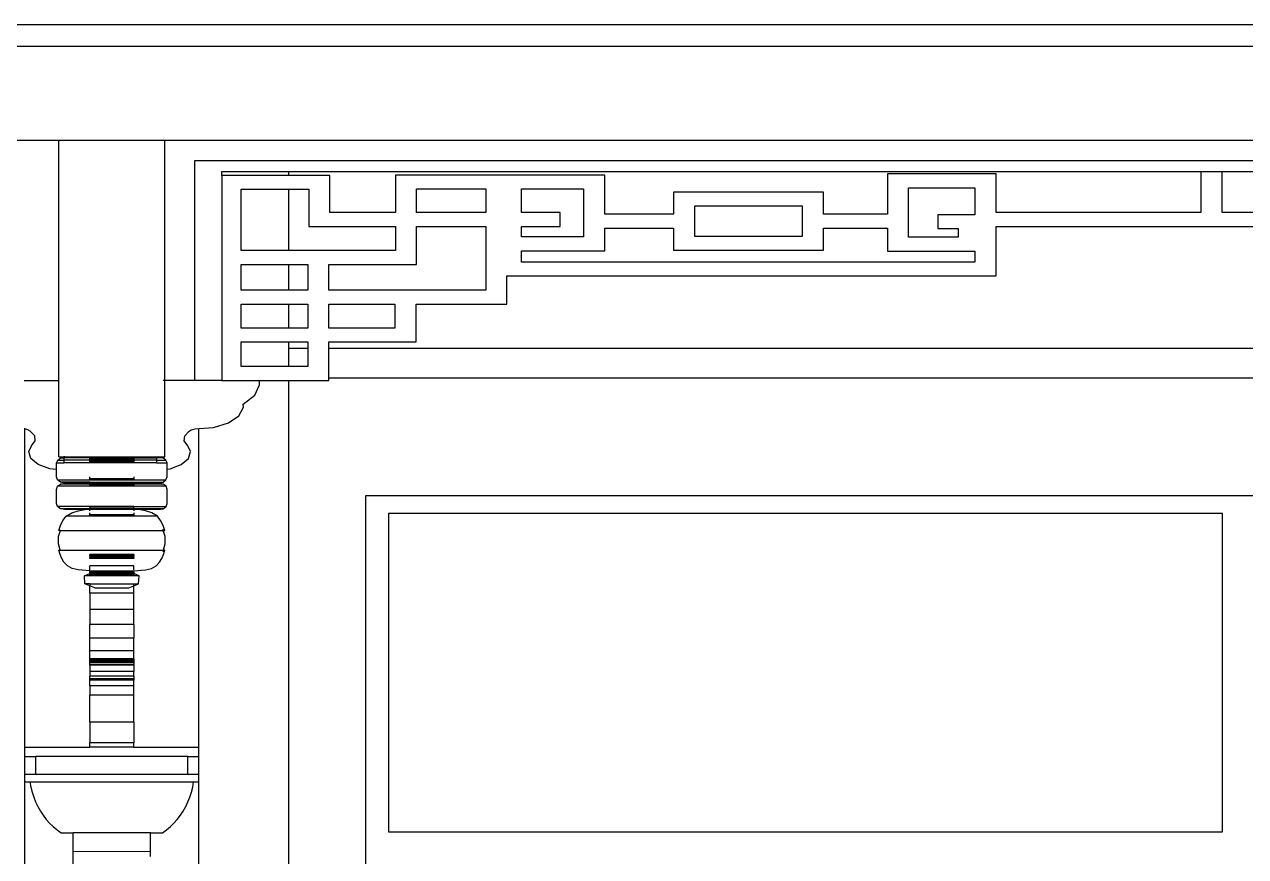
# Model space of a CAD drawing. Extents: x -24961 to 905641, y -154323 to 635957.
# Drawn here: x 426930 to 429003, y -113084 to -111672 of the extents above; entities that cross this region are included whole.
import ezdxf

# ---------------------------------------------------------------- set-up
doc = ezdxf.new("R2010")
doc.units = 0
doc.header["$LTSCALE"] = 1000
doc.header["$MEASUREMENT"] = 0
doc.layers.add('DOTE', color=1, linetype='Continuous')
doc.layers.add('窗', color=154, linetype='Continuous')

msp = doc.modelspace()

# ---------------------------------------------------------------- linework, layer by layer
for p, q in [((406028.2, -111708.5), (431128.2, -111708.5)), ((424935.1, -111868.5), (426988.2, -111868.5)), ((426988.2, -112276.1), (426988.2, -111868.5)), ((426988.2, -111868.5), (427168.2, -111868.5)), ((427168.2, -112276.1), (427168.2, -111868.5)), ((427168.2, -111868.5), (429141.7, -111868.5)), ((427219.3, -111902.6), (429141.7, -111902.6)), ((427219.3, -112276.1), (427219.3, -111902.6)), ((427265.3, -111928.2), (427265.3, -111921.4)), ((427265.3, -111921.4), (427378.2, -111921.4)), ((427265.3, -111928.2), (427265.3, -112276.1)), ((427378.2, -111928.2), (427265.3, -111928.2)), ((427378.2, -111921.4), (428927.4, -111921.4)), ((427378.2, -111921.4), (427378.2, -111921.9)), ((428927.4, -111921.9), (427378.2, -111921.9)), ((427378.2, -111921.9), (427378.2, -111928.2)), ((427448.7, -111928.2), (427378.2, -111928.2)), ((427448.7, -111991.2), (427448.7, -111928.2)), ((427559.8, -111927.7), (427559.8, -111991.2)), ((427915.4, -111927.7), (427559.8, -111927.7)), ((427915.4, -111994.1), (427915.4, -111927.7)), ((428395.2, -111925.5), (428395.2, -111994.1)), ((428579.7, -111925.5), (428395.2, -111925.5)), ((428579.7, -111991.3), (428579.7, -111925.5)), ((428927.4, -111921.4), (428963.5, -111921.4)), ((428927.4, -111921.4), (428927.4, -111921.9)), ((428927.4, -111921.9), (428927.4, -111991.3)), ((428963.5, -111921.9), (428963.5, -111921.4)), ((428963.5, -111921.4), (429141.7, -111921.4)), ((429319.8, -111921.9), (428963.5, -111921.9)), ((428963.5, -111991.3), (428963.5, -111921.9)), ((427298, -112055.6), (427298, -111951.7)), ((427298, -111951.7), (427378.2, -111951.7)), ((427378.2, -111951.7), (427378.2, -112055.6)), ((427378.2, -111951.7), (427412.7, -111951.7)), ((427412.7, -111951.7), (427412.7, -112014.6)), ((427595.8, -111951.1), (427713.2, -111951.1)), ((427595.8, -111991.2), (427595.8, -111951.1)), ((427713.2, -111951.1), (427713.2, -111991.2)), ((427773.9, -111951.1), (427879.3, -111951.1)), ((427773.9, -111991.2), (427773.9, -111951.1)), ((427879.3, -111951.1), (427879.3, -112032.4)), ((428032.2, -111956.4), (428032.2, -111994.1)), ((428286.6, -111956.4), (428032.2, -111956.4)), ((428286.6, -111994.1), (428286.6, -111956.4)), ((428431.2, -111948.9), (428543.6, -111948.9)), ((428431.2, -112033), (428431.2, -111948.9)), ((428543.6, -111948.9), (428543.6, -111994.9)), ((428068.3, -112031.7), (428068.3, -111979.9)), ((428068.3, -111979.9), (428250.5, -111979.9)), ((428250.5, -111979.9), (428250.5, -112031.7)), ((427559.8, -111991.2), (427448.7, -111991.2)), ((427713.2, -111991.2), (427595.8, -111991.2)), ((427839.5, -111991.2), (427773.9, -111991.2)), ((427839.5, -112014.6), (427839.5, -111991.2)), ((428032.2, -111994.1), (427915.4, -111994.1)), ((428395.2, -111994.1), (428286.6, -111994.1)), ((428480.5, -111994.9), (428480.5, -112018.3)), ((428543.6, -111994.9), (428480.5, -111994.9)), ((428927.4, -111991.3), (428579.7, -111991.3)), ((429141.7, -111991.3), (428963.5, -111991.3)), ((427412.7, -112014.6), (427559.8, -112014.6)), ((427559.8, -112014.6), (427559.8, -112055.6)), ((427595.8, -112014.6), (427713.2, -112014.6)), ((427595.8, -112079), (427595.8, -112014.6)), ((427713.2, -112014.6), (427713.2, -112123)), ((427773.9, -112014.6), (427839.5, -112014.6)), ((427773.9, -112032.4), (427773.9, -112014.6)), ((427915.4, -112017.5), (428032.2, -112017.5)), ((427915.4, -112055.8), (427915.4, -112017.5)), ((428032.2, -112017.5), (428032.2, -112055.2)), ((428286.6, -112017.5), (428395.2, -112017.5)), ((428286.6, -112055.2), (428286.6, -112017.5)), ((428395.2, -112017.5), (428395.2, -112056.5)), ((428480.5, -112018.3), (428515.1, -112018.3)), ((428515.1, -112018.3), (428515.1, -112033)), ((428579.7, -112014.8), (429141.7, -112014.8)), ((428579.7, -112098.6), (428579.7, -112014.8)), ((427879.3, -112032.4), (427773.9, -112032.4)), ((428250.5, -112031.7), (428068.3, -112031.7)), ((428515.1, -112033), (428431.2, -112033)), ((427378.2, -112055.6), (427298, -112055.6)), ((427559.8, -112055.6), (427378.2, -112055.6)), ((427773.9, -112055.8), (427915.4, -112055.8)), ((427773.9, -112075.2), (427773.9, -112055.8)), ((428032.2, -112055.2), (428286.6, -112055.2)), ((428395.2, -112056.5), (428543.6, -112056.5)), ((428543.6, -112056.5), (428543.6, -112075.2)), ((427298, -112123), (427298, -112079)), ((427298, -112079), (427378.2, -112079)), ((427378.2, -112079), (427378.2, -112123)), ((427378.2, -112079), (427410.8, -112079)), ((427410.8, -112079), (427410.8, -112123)), ((427446.9, -112079), (427595.8, -112079)), ((427446.9, -112123), (427446.9, -112079)), ((428543.6, -112075.2), (427773.9, -112075.2)), ((427749.2, -112098.6), (428579.7, -112098.6)), ((427749.2, -112146.5), (427749.2, -112098.6)), ((427378.2, -112123), (427298, -112123)), ((427410.8, -112123), (427378.2, -112123)), ((427713.2, -112123), (427446.9, -112123)), ((427298, -112187.1), (427298, -112146.5)), ((427298, -112146.5), (427378.2, -112146.5)), ((427378.2, -112146.5), (427378.2, -112187.1)), ((427378.2, -112146.5), (427410.8, -112146.5)), ((427410.8, -112146.5), (427410.8, -112187.1)), ((427446.9, -112146.5), (427558.9, -112146.5)), ((427446.9, -112187.1), (427446.9, -112146.5)), ((427558.9, -112146.5), (427558.9, -112187.1)), ((427594.9, -112146.5), (427749.2, -112146.5)), ((427594.9, -112210.6), (427594.9, -112146.5)), ((427378.2, -112187.1), (427298, -112187.1)), ((427410.8, -112187.1), (427378.2, -112187.1)), ((427558.9, -112187.1), (427446.9, -112187.1)), ((427298, -112252.3), (427298, -112210.6)), ((427298, -112210.6), (427378.2, -112210.6)), ((427378.2, -112210.6), (427410.8, -112210.6)), ((427378.2, -112210.6), (427378.2, -112221.9)), ((427410.8, -112221.9), (427378.2, -112221.9)), ((427378.2, -112221.9), (427378.2, -112252.3)), ((427410.8, -112210.6), (427410.8, -112221.9)), ((427410.8, -112221.9), (427410.8, -112252.3)), ((427446.9, -112210.6), (427594.9, -112210.6)), ((427446.9, -112221.9), (427446.9, -112210.6)), ((430628.2, -112221.9), (427446.9, -112221.9)), ((427446.9, -112271.9), (427446.9, -112221.9)), ((427378.2, -112252.3), (427298, -112252.3)), ((427410.8, -112252.3), (427378.2, -112252.3)), ((430628.2, -112271.9), (427446.9, -112271.9)), ((427446.9, -112276.1), (427446.9, -112271.9)), ((426929.5, -112276.1), (426988.2, -112276.1)), ((426988.2, -112405.6), (426988.2, -112276.1)), ((427168.2, -112276.1), (427165.2, -112276.1)), ((427168.2, -112405.6), (427168.2, -112276.1)), ((427219.3, -112276.1), (427168.2, -112276.1)), ((427265.3, -112276.1), (427219.3, -112276.1)), ((427265.3, -112276.1), (427329, -112276.1)), ((427321.1, -112301.1), (427329.2, -112283.4)), ((427329.2, -112283.4), (427329, -112276.1)), ((427329, -112276.1), (427378.2, -112276.1)), ((427378.2, -112276.1), (427378.2, -114299.3)), ((427378.2, -112276.1), (427446.9, -112276.1)), ((427301.4, -112316.4), (427321.1, -112301.1)), ((427294.2, -112336), (427301.6, -112321.4)), ((427301.6, -112321.4), (427301.4, -112316.4)), ((427251, -112355.6), (427276.5, -112348)), ((427276.5, -112348), (427294.2, -112336)), ((426930.3, -112358.4), (426929.2, -112358.1)), ((426930.3, -112898.1), (426930.3, -112358.4)), ((426935.8, -112359.7), (426930.3, -112358.4)), ((426939.7, -112362), (426935.8, -112359.7)), ((426947.4, -112369.9), (426939.7, -112362)), ((426948.2, -112378.7), (426947.4, -112369.9)), ((427201.2, -112378.7), (427202, -112369.9)), ((427202, -112369.9), (427209.4, -112362)), ((427209.4, -112362), (427213.2, -112359.7)), ((427213.2, -112359.7), (427219.6, -112358.1)), ((427219.6, -112358.1), (427226.2, -112357.6)), ((427226.2, -112357.6), (427251, -112355.6)), ((427226.2, -112898.1), (427226.2, -112357.6)), ((426937.5, -112396.7), (426942, -112387)), ((426942, -112387), (426948.2, -112378.7)), ((427207.2, -112387), (427201.2, -112378.7)), ((427211.6, -112396.7), (427207.2, -112387)), ((426940.9, -112408.5), (426937.5, -112396.7)), ((426953.4, -112418.8), (426940.9, -112408.5)), ((426984.2, -112416.1), (426986.8, -112411.2)), ((426984.2, -112427.2), (426984.2, -112416.1)), ((426984.2, -112416.1), (426996.8, -112416.1)), ((426986.8, -112411.2), (426991.7, -112407.6)), ((426986.8, -112411.2), (426996.8, -112411.2)), ((426988.2, -112405.6), (426996.8, -112405.6)), ((426991.7, -112407.6), (426996.8, -112406)), ((426991.7, -112407.6), (426996.8, -112407.6)), ((426996.8, -112406), (426998.3, -112405.6)), ((426996.8, -112405.6), (426996.8, -112406)), ((426998.3, -112405.6), (426996.8, -112405.6)), ((426996.8, -112406), (426996.8, -112406.9)), ((426996.8, -112407.6), (426996.8, -112411.2)), ((427040.7, -112407.6), (426996.8, -112407.6)), ((426996.8, -112411.2), (426996.8, -112416.1)), ((427040.7, -112411.2), (426996.8, -112411.2)), ((427040.7, -112416.1), (426996.8, -112416.1)), ((426998.3, -112405.6), (427158.2, -112405.6)), ((427040.7, -112410.1), (427040.7, -112407.6)), ((427040.7, -112407.6), (427115.7, -112407.6)), ((427115.7, -112410.1), (427040.7, -112410.1)), ((427040.7, -112410.5), (427040.7, -112410.1)), ((427115.7, -112410.5), (427040.7, -112410.5)), ((427040.7, -112411.2), (427040.7, -112410.5)), ((427040.7, -112411.7), (427040.7, -112411.2)), ((427115.7, -112411.2), (427040.7, -112411.2)), ((427115.7, -112411.7), (427040.7, -112411.7)), ((427040.7, -112413.4), (427040.7, -112411.7)), ((427115.7, -112413.4), (427040.7, -112413.4)), ((427040.7, -112416.1), (427040.7, -112413.4)), ((427115.7, -112416.1), (427040.7, -112416.1)), ((427115.7, -112407.6), (427115.7, -112410.1)), ((427115.7, -112407.6), (427154.4, -112407.6)), ((427115.7, -112410.1), (427115.7, -112410.5)), ((427115.7, -112410.5), (427115.7, -112411.2)), ((427115.7, -112411.2), (427115.7, -112411.7)), ((427154.4, -112411.2), (427115.7, -112411.2)), ((427115.7, -112411.7), (427115.7, -112413.4)), ((427115.7, -112413.4), (427115.7, -112416.1)), ((427154.4, -112416.1), (427115.7, -112416.1)), ((427154.4, -112407.6), (427154.4, -112411.2)), ((427164.7, -112407.6), (427154.4, -112407.6)), ((427154.4, -112411.2), (427154.4, -112416.1)), ((427154.4, -112411.2), (427169.7, -112411.2)), ((427154.4, -112416.1), (427172.3, -112416.1)), ((427164.7, -112407.6), (427158.2, -112405.6)), ((427158.2, -112405.6), (427168.2, -112405.6)), ((427169.7, -112411.2), (427164.7, -112407.6)), ((427172.3, -112416.1), (427169.7, -112411.2)), ((427172.3, -112426.5), (427172.3, -112416.1)), ((427196.2, -112418.8), (427208.3, -112408.5)), ((427208.3, -112408.5), (427211.6, -112396.7)), ((426973.1, -112425.9), (426953.4, -112418.8)), ((426984.2, -112427.2), (426973.1, -112425.9)), ((426984.2, -112439.7), (426984.2, -112427.2)), ((427172.3, -112426.5), (427177.3, -112425.9)), ((427172.3, -112439.7), (427172.3, -112426.5)), ((427177.3, -112425.9), (427196.2, -112418.8)), ((426986.3, -112444.9), (426984.2, -112439.7)), ((426984.2, -112460.9), (426986.2, -112455.7)), ((426986.2, -112455.7), (426991.3, -112451.9)), ((427040.7, -112455.7), (426986.2, -112455.7)), ((426991.3, -112448.7), (426986.3, -112444.9)), ((426986.3, -112444.9), (427040.7, -112444.9)), ((426998.3, -112450.4), (426991.3, -112448.7)), ((427040.7, -112448.7), (426991.3, -112448.7)), ((426991.3, -112451.9), (426998.3, -112450.4)), ((427040.7, -112451.9), (426991.3, -112451.9)), ((427040.7, -112450.4), (426998.3, -112450.4)), ((427040.7, -112443.2), (427040.7, -112439.7)), ((427115.7, -112443.2), (427040.7, -112443.2)), ((427040.7, -112444.9), (427040.7, -112443.2)), ((427040.7, -112444.9), (427115.7, -112444.9)), ((427040.7, -112450.4), (427040.7, -112448.7)), ((427040.7, -112448.7), (427115.7, -112448.7)), ((427040.7, -112451.9), (427040.7, -112450.4)), ((427115.7, -112450.4), (427040.7, -112450.4)), ((427040.7, -112453.5), (427040.7, -112451.9)), ((427115.7, -112451.9), (427040.7, -112451.9)), ((427115.7, -112453.5), (427040.7, -112453.5)), ((427040.7, -112455.7), (427040.7, -112453.5)), ((427115.7, -112455.7), (427040.7, -112455.7)), ((427115.7, -112439.7), (427115.7, -112443.2)), ((427115.7, -112443.2), (427115.7, -112444.9)), ((427115.7, -112444.9), (427170.2, -112444.9)), ((427115.7, -112448.7), (427115.7, -112450.4)), ((427115.7, -112448.7), (427165.2, -112448.7)), ((427115.7, -112450.4), (427115.7, -112451.9)), ((427158.2, -112450.4), (427115.7, -112450.4)), ((427115.7, -112451.9), (427115.7, -112453.5)), ((427165.2, -112451.9), (427115.7, -112451.9)), ((427115.7, -112453.5), (427115.7, -112455.7)), ((427170.3, -112455.7), (427115.7, -112455.7)), ((427158.2, -112450.4), (427165.2, -112448.7)), ((427165.2, -112451.9), (427158.2, -112450.4)), ((427165.2, -112448.7), (427170.2, -112444.9)), ((427170.3, -112455.7), (427165.2, -112451.9)), ((427170.2, -112444.9), (427172.3, -112439.7)), ((427172.3, -112460.9), (427170.3, -112455.7)), ((426984.2, -112484.6), (426984.2, -112460.9)), ((427172.3, -112484.6), (427172.3, -112460.9)), ((426986.1, -112489.9), (426984.2, -112484.6)), ((426991.2, -112493.7), (426986.1, -112489.9)), ((427040.7, -112489.9), (426986.1, -112489.9)), ((426998.3, -112495.2), (426991.2, -112493.7)), ((427040.7, -112493.7), (426991.2, -112493.7)), ((427032.6, -112495.2), (426998.3, -112495.2)), ((427010.4, -112500.9), (427021.1, -112497.2)), ((427021.1, -112497.2), (427032.6, -112495.2)), ((427040.7, -112495.2), (427032.6, -112495.2)), ((427040.7, -112489.9), (427040.7, -112491)), ((427115.7, -112489.9), (427040.7, -112489.9)), ((427115.7, -112491), (427040.7, -112491)), ((427040.7, -112491), (427040.7, -112493.7)), ((427040.7, -112493.7), (427040.7, -112494.8)), ((427115.7, -112493.7), (427040.7, -112493.7)), ((427115.7, -112494.8), (427040.7, -112494.8)), ((427040.7, -112495.2), (427040.7, -112494.8)), ((427040.7, -112497.2), (427040.7, -112495.2)), ((427115.7, -112495.2), (427040.7, -112495.2)), ((427115.7, -112491), (427115.7, -112489.9)), ((427115.7, -112489.9), (427170.4, -112489.9)), ((427115.7, -112493.7), (427115.7, -112491)), ((427115.7, -112494.8), (427115.7, -112493.7)), ((427165.3, -112493.7), (427115.7, -112493.7)), ((427115.7, -112494.8), (427115.7, -112495.2)), ((427115.7, -112495.2), (427115.7, -112497.2)), ((427123.8, -112495.2), (427115.7, -112495.2)), ((427135.4, -112497.2), (427123.8, -112495.2)), ((427158.2, -112495.2), (427123.8, -112495.2)), ((427146.1, -112500.9), (427135.4, -112497.2)), ((427158.2, -112495.2), (427165.3, -112493.7)), ((427165.3, -112493.7), (427170.4, -112489.9)), ((427170.4, -112489.9), (427172.3, -112484.6)), ((426990.9, -112522.1), (426995.2, -112513.9)), ((426995.2, -112513.9), (427000.9, -112506.2)), ((427000.9, -112506.2), (427010.4, -112500.9)), ((427040.7, -112506.2), (427000.9, -112506.2)), ((427040.7, -112504.1), (427040.7, -112500.9)), ((427115.7, -112504.1), (427040.7, -112504.1)), ((427040.7, -112506.2), (427040.7, -112504.1)), ((427115.7, -112506.2), (427040.7, -112506.2)), ((427115.7, -112500.9), (427115.7, -112504.1)), ((427115.7, -112504.1), (427115.7, -112506.2)), ((427155.6, -112506.2), (427115.7, -112506.2)), ((427155.6, -112506.2), (427146.1, -112500.9)), ((427161.2, -112513.9), (427155.6, -112506.2)), ((427165.5, -112522.1), (427161.2, -112513.9)), ((426987.5, -112553.5), (426987.7, -112541)), ((426987.7, -112541), (426990.9, -112530.7)), ((426988.1, -112530.7), (426990.9, -112522.1)), ((426990.9, -112530.7), (426988.1, -112530.7)), ((426990.9, -112530.7), (427165.5, -112530.7)), ((427164.7, -112528.7), (427164.9, -112528.7)), ((427164.9, -112528.7), (427168.4, -112530.7)), ((427165.5, -112530.7), (427164.9, -112528.7)), ((427168.4, -112530.7), (427165.5, -112522.1)), ((427165.5, -112530.7), (427168.4, -112530.7)), ((427168.8, -112541), (427165.5, -112530.7)), ((427169, -112553.5), (427168.8, -112541)), ((426990.6, -112564.3), (426987.5, -112553.5)), ((427165.9, -112564.3), (427169, -112553.5)), ((426988.1, -112564.3), (426990.6, -112564.3)), ((426990.3, -112571.2), (426988.1, -112564.3)), ((426993.3, -112577.9), (426990.3, -112571.2)), ((426990.6, -112564.3), (427165.9, -112564.3)), ((426997, -112584.5), (426993.3, -112577.9)), ((427115.7, -112571.2), (427040.7, -112571.2)), ((427040.7, -112571.2), (427040.7, -112571.2)), ((427040.7, -112572.3), (427040.7, -112571.2)), ((427115.7, -112572.3), (427040.7, -112572.3)), ((427040.7, -112572.5), (427040.7, -112572.3)), ((427115.7, -112572.5), (427040.7, -112572.5)), ((427040.7, -112572.6), (427040.7, -112572.5)), ((427115.7, -112572.6), (427040.7, -112572.6)), ((427040.7, -112572.6), (427040.7, -112573.1)), ((427115.7, -112573.1), (427040.7, -112573.1)), ((427040.7, -112573.1), (427040.7, -112573.2)), ((427040.7, -112573.2), (427115.7, -112573.2)), ((427040.7, -112574), (427040.7, -112573.2)), ((427115.7, -112574), (427040.7, -112574)), ((427040.7, -112574), (427040.7, -112574.2)), ((427115.7, -112574.2), (427040.7, -112574.2)), ((427040.7, -112574.4), (427040.7, -112574.2)), ((427115.7, -112574.4), (427040.7, -112574.4)), ((427040.7, -112574.4), (427040.7, -112574.5)), ((427115.7, -112574.5), (427040.7, -112574.5)), ((427040.7, -112574.5), (427040.7, -112574.6)), ((427115.7, -112574.6), (427040.7, -112574.6)), ((427115.7, -112574.6), (427040.7, -112574.6)), ((427040.7, -112574.6), (427040.7, -112574.6)), ((427040.7, -112575), (427040.7, -112574.6)), ((427115.7, -112575), (427040.7, -112575)), ((427040.7, -112575), (427040.7, -112575.1)), ((427115.7, -112575.1), (427040.7, -112575.1)), ((427115.7, -112575.1), (427040.7, -112575.1)), ((427040.7, -112575.1), (427040.7, -112575.3)), ((427040.7, -112575.1), (427040.7, -112575.1)), ((427115.7, -112575.3), (427040.7, -112575.3)), ((427040.7, -112575.3), (427040.7, -112576.4)), ((427115.7, -112576.4), (427040.7, -112576.4)), ((427040.7, -112577), (427040.7, -112576.4)), ((427115.7, -112577), (427040.7, -112577)), ((427040.7, -112577), (427040.7, -112577.6)), ((427040.7, -112577.6), (427115.7, -112577.6)), ((427040.7, -112577.9), (427040.7, -112577.6)), ((427115.7, -112571.2), (427115.7, -112571.2)), ((427115.7, -112571.2), (427115.7, -112572.3)), ((427115.7, -112572.3), (427115.7, -112572.5)), ((427115.7, -112572.5), (427115.7, -112572.6)), ((427115.7, -112573.1), (427115.7, -112572.6)), ((427115.7, -112573.2), (427115.7, -112573.1)), ((427115.7, -112573.2), (427115.7, -112574)), ((427115.7, -112574.2), (427115.7, -112574)), ((427115.7, -112574.2), (427115.7, -112574.4)), ((427115.7, -112574.5), (427115.7, -112574.4)), ((427115.7, -112574.6), (427115.7, -112574.5)), ((427115.7, -112574.6), (427115.7, -112574.6)), ((427115.7, -112574.6), (427115.7, -112575)), ((427115.7, -112575.1), (427115.7, -112575)), ((427115.7, -112575.3), (427115.7, -112575.1)), ((427115.7, -112575.1), (427115.7, -112575.1)), ((427115.7, -112576.4), (427115.7, -112575.3)), ((427115.7, -112576.4), (427115.7, -112577)), ((427115.7, -112577.6), (427115.7, -112577)), ((427115.7, -112577.6), (427115.7, -112577.9)), ((427159.5, -112584.5), (427163.2, -112577.9)), ((427163.2, -112577.9), (427166.2, -112571.2)), ((427164.8, -112565.8), (427165.5, -112565.8)), ((427168.4, -112564.3), (427165.5, -112565.8)), ((427165.5, -112565.8), (427165.9, -112564.3)), ((427165.9, -112564.3), (427168.4, -112564.3)), ((427166.2, -112571.2), (427168.4, -112564.3)), ((427002.8, -112590.7), (426997, -112584.5)), ((427011.1, -112595.1), (427002.8, -112590.7)), ((427020.9, -112597.3), (427011.1, -112595.1)), ((427040.7, -112599.1), (427020.9, -112597.3)), ((427031.9, -112607.8), (427040.7, -112603.4)), ((427040.7, -112590.9), (427040.7, -112590.7)), ((427115.7, -112590.9), (427040.7, -112590.9)), ((427040.7, -112597.3), (427040.7, -112590.9)), ((427040.7, -112599), (427040.7, -112599.1)), ((427047.8, -112599.8), (427040.7, -112599.1)), ((427040.7, -112599.9), (427040.7, -112599.1)), ((427040.7, -112600.1), (427040.7, -112599.9)), ((427047.7, -112599.9), (427040.7, -112599.9)), ((427047.3, -112600.1), (427040.7, -112600.1)), ((427040.7, -112600.1), (427040.7, -112600.7)), ((427046.1, -112600.7), (427040.7, -112600.7)), ((427040.7, -112600.7), (427040.7, -112601.4)), ((427044.7, -112601.4), (427040.7, -112601.4)), ((427040.7, -112601.9), (427040.7, -112601.4)), ((427043.7, -112601.9), (427040.7, -112601.9)), ((427040.7, -112602.1), (427040.7, -112601.9)), ((427040.7, -112602.4), (427040.7, -112602.1)), ((427043.2, -112602.1), (427040.7, -112602.1)), ((427042.6, -112602.4), (427040.7, -112602.4)), ((427040.7, -112602.4), (427040.7, -112603)), ((427041.4, -112603), (427040.7, -112603)), ((427040.7, -112603.1), (427040.7, -112603)), ((427041.5, -112603), (427040.7, -112603)), ((427040.7, -112603), (427040.7, -112603)), ((427041.3, -112603.1), (427040.7, -112603.1)), ((427040.7, -112603.4), (427041.3, -112603.1)), ((427040.7, -112603.1), (427040.7, -112603.4)), ((427040.7, -112603.4), (427040.7, -112603.5)), ((427115.7, -112603.5), (427040.7, -112603.5)), ((427040.7, -112603.5), (427040.7, -112604.2)), ((427041.3, -112603.1), (427041.4, -112603)), ((427115.2, -112603.1), (427041.3, -112603.1)), ((427115, -112603), (427041.4, -112603)), ((427041.4, -112603), (427041.5, -112603)), ((427041.5, -112603), (427042.6, -112602.4)), ((427115, -112603), (427041.5, -112603)), ((427042.6, -112602.4), (427043.2, -112602.1)), ((427113.9, -112602.4), (427042.6, -112602.4)), ((427043.2, -112602.1), (427043.7, -112601.9)), ((427113.2, -112602.1), (427043.2, -112602.1)), ((427043.7, -112601.9), (427044.7, -112601.4)), ((427112.8, -112601.9), (427043.7, -112601.9)), ((427044.7, -112601.4), (427046.1, -112600.7)), ((427111.8, -112601.4), (427044.7, -112601.4)), ((427046.1, -112600.7), (427047.3, -112600.1)), ((427110.4, -112600.7), (427046.1, -112600.7)), ((427047.3, -112600.1), (427047.7, -112599.9)), ((427109.2, -112600.1), (427047.3, -112600.1)), ((427047.7, -112599.9), (427047.8, -112599.8)), ((427108.8, -112599.9), (427047.7, -112599.9)), ((427047.8, -112599.8), (427108.7, -112599.8)), ((427108.7, -112599.8), (427115.7, -112599.1)), ((427108.8, -112599.9), (427108.7, -112599.8)), ((427115.7, -112599.9), (427108.8, -112599.9)), ((427109.2, -112600.1), (427108.8, -112599.9)), ((427115.7, -112600.1), (427109.2, -112600.1)), ((427110.4, -112600.7), (427109.2, -112600.1)), ((427115.7, -112600.7), (427110.4, -112600.7)), ((427111.8, -112601.4), (427110.4, -112600.7)), ((427115.7, -112601.4), (427111.8, -112601.4)), ((427112.8, -112601.9), (427111.8, -112601.4)), ((427115.7, -112601.9), (427112.8, -112601.9)), ((427113.2, -112602.1), (427112.8, -112601.9)), ((427115.7, -112602.1), (427113.2, -112602.1)), ((427113.9, -112602.4), (427113.2, -112602.1)), ((427115.7, -112602.4), (427113.9, -112602.4)), ((427115, -112603), (427113.9, -112602.4)), ((427115.7, -112603), (427115, -112603)), ((427115.7, -112603), (427115, -112603)), ((427115.2, -112603.1), (427115, -112603)), ((427115, -112603), (427115, -112603)), ((427115.7, -112603.1), (427115.2, -112603.1)), ((427115.7, -112603.4), (427115.2, -112603.1)), ((427115.7, -112590.7), (427115.7, -112590.9)), ((427115.7, -112597.3), (427115.7, -112590.9)), ((427115.7, -112599.1), (427135.6, -112597.3)), ((427115.7, -112599.9), (427115.7, -112599.1)), ((427115.7, -112599.9), (427115.7, -112600.1)), ((427115.7, -112600.7), (427115.7, -112600.1)), ((427115.7, -112601.4), (427115.7, -112600.7)), ((427115.7, -112601.4), (427115.7, -112601.9)), ((427115.7, -112601.9), (427115.7, -112602.1)), ((427115.7, -112602.1), (427115.7, -112602.4)), ((427115.7, -112603), (427115.7, -112602.4)), ((427115.7, -112603), (427115.7, -112603.1)), ((427115.7, -112603), (427115.7, -112603)), ((427115.7, -112603.1), (427115.7, -112603.4)), ((427115.7, -112603.4), (427115.7, -112603.5)), ((427124.6, -112607.8), (427115.7, -112603.4)), ((427115.7, -112604.2), (427115.7, -112603.5)), ((427135.6, -112597.3), (427145.4, -112595.1)), ((427145.4, -112595.1), (427153.6, -112590.7)), ((427153.6, -112590.7), (427159.5, -112584.5)), ((427032.7, -112621.2), (427031.9, -112607.8)), ((427040.7, -112607.8), (427031.9, -112607.8)), ((427040.7, -112624.6), (427032.7, -112621.2)), ((427040.7, -112621.2), (427032.7, -112621.2)), ((427115.7, -112604.2), (427040.7, -112604.2)), ((427040.7, -112604.2), (427040.7, -112604.7)), ((427115.7, -112604.7), (427040.7, -112604.7)), ((427040.7, -112604.7), (427040.7, -112605.2)), ((427040.7, -112605.2), (427115.7, -112605.2)), ((427040.7, -112605.2), (427040.7, -112605.3)), ((427115.7, -112605.3), (427040.7, -112605.3)), ((427040.7, -112605.4), (427040.7, -112605.3)), ((427115.7, -112605.4), (427040.7, -112605.4)), ((427040.7, -112605.4), (427040.7, -112605.7)), ((427115.7, -112605.7), (427040.7, -112605.7)), ((427040.7, -112606.2), (427040.7, -112605.7)), ((427115.7, -112606.2), (427040.7, -112606.2)), ((427040.7, -112606.3), (427040.7, -112606.2)), ((427115.7, -112606.3), (427040.7, -112606.3)), ((427115.7, -112606.3), (427040.7, -112606.3)), ((427040.7, -112606.3), (427040.7, -112606.3)), ((427040.7, -112606.4), (427040.7, -112606.3)), ((427115.7, -112606.4), (427040.7, -112606.4)), ((427040.7, -112606.4), (427040.7, -112606.7)), ((427115.7, -112606.7), (427040.7, -112606.7)), ((427040.7, -112606.7), (427040.7, -112606.8)), ((427115.7, -112606.8), (427040.7, -112606.8)), ((427040.7, -112606.8), (427040.7, -112607.1)), ((427115.7, -112607.1), (427040.7, -112607.1)), ((427040.7, -112607.1), (427040.7, -112607.3)), ((427115.7, -112607.3), (427040.7, -112607.3)), ((427115.7, -112607.3), (427040.7, -112607.3)), ((427040.7, -112607.3), (427040.7, -112607.3)), ((427040.7, -112607.3), (427040.7, -112607.8)), ((427115.7, -112607.8), (427040.7, -112607.8)), ((427040.7, -112621.2), (427040.7, -112624.6)), ((427040.7, -112621.2), (427115.7, -112621.2)), ((427115.7, -112604.2), (427115.7, -112604.7)), ((427115.7, -112605.2), (427115.7, -112604.7)), ((427115.7, -112605.3), (427115.7, -112605.2)), ((427115.7, -112605.3), (427115.7, -112605.4)), ((427115.7, -112605.4), (427115.7, -112605.7)), ((427115.7, -112605.7), (427115.7, -112606.2)), ((427115.7, -112606.2), (427115.7, -112606.3)), ((427115.7, -112606.3), (427115.7, -112606.3)), ((427115.7, -112606.3), (427115.7, -112606.4)), ((427115.7, -112606.7), (427115.7, -112606.4)), ((427115.7, -112606.8), (427115.7, -112606.7)), ((427115.7, -112607.1), (427115.7, -112606.8)), ((427115.7, -112607.3), (427115.7, -112607.1)), ((427115.7, -112607.8), (427115.7, -112607.3)), ((427115.7, -112607.3), (427115.7, -112607.3)), ((427124.6, -112607.8), (427115.7, -112607.8)), ((427115.7, -112624.6), (427123.8, -112621.2)), ((427115.7, -112624.6), (427115.7, -112621.2)), ((427115.7, -112621.2), (427123.8, -112621.2)), ((427123.8, -112621.2), (427124.6, -112607.8)), ((427049.4, -112628.2), (427040.7, -112624.6)), ((427040.7, -112637.1), (427040.7, -112624.6)), ((427115.7, -112637.1), (427040.7, -112637.1)), ((427040.7, -112637.1), (427040.7, -112664.5)), ((427049.4, -112628.2), (427107, -112628.2)), ((427107, -112628.2), (427115.7, -112624.6)), ((427115.7, -112637.1), (427115.7, -112624.6)), ((427115.7, -112664.5), (427115.7, -112637.1)), ((427115.7, -112664.5), (427040.7, -112664.5)), ((427040.7, -112664.5), (427040.7, -112690.2)), ((427115.7, -112690.2), (427115.7, -112664.5)), ((427115.7, -112690.2), (427040.7, -112690.2)), ((427040.7, -112713.5), (427040.7, -112690.2)), ((427115.7, -112690.2), (427115.7, -112713.5)), ((427115.7, -112713.5), (427040.7, -112713.5)), ((427040.7, -112734.8), (427040.7, -112713.5)), ((427115.7, -112734.8), (427115.7, -112713.5)), ((427115.7, -112734.8), (427040.7, -112734.8)), ((427040.7, -112748.2), (427040.7, -112734.8)), ((427040.7, -112748.4), (427040.7, -112748.2)), ((427115.7, -112748.2), (427040.7, -112748.2)), ((427115.7, -112748.4), (427040.7, -112748.4)), ((427040.7, -112749.3), (427040.7, -112748.4)), ((427115.7, -112748.2), (427115.7, -112734.8)), ((427115.7, -112748.2), (427115.7, -112748.4)), ((427115.7, -112748.4), (427115.7, -112749.3)), ((427115.7, -112749.3), (427040.7, -112749.3)), ((427040.7, -112749.7), (427040.7, -112749.3)), ((427040.7, -112751.7), (427040.7, -112749.7)), ((427040.7, -112749.7), (427115.7, -112749.7)), ((427040.7, -112753.1), (427040.7, -112751.7)), ((427115.7, -112751.7), (427040.7, -112751.7)), ((427115.7, -112753.1), (427040.7, -112753.1)), ((427040.7, -112753.1), (427040.7, -112754.1)), ((427115.7, -112754.1), (427040.7, -112754.1)), ((427040.7, -112754.5), (427040.7, -112754.1)), ((427115.7, -112754.5), (427040.7, -112754.5)), ((427040.7, -112757.8), (427040.7, -112754.5)), ((427040.7, -112759.2), (427040.7, -112757.8)), ((427115.7, -112757.8), (427040.7, -112757.8)), ((427115.7, -112757.8), (427040.7, -112757.8)), ((427040.7, -112757.8), (427040.7, -112757.8)), ((427115.7, -112759.2), (427040.7, -112759.2)), ((427040.7, -112759.2), (427040.7, -112769.8)), ((427115.7, -112749.3), (427115.7, -112749.7)), ((427115.7, -112749.7), (427115.7, -112751.7)), ((427115.7, -112751.7), (427115.7, -112753.1)), ((427115.7, -112753.1), (427115.7, -112754.1)), ((427115.7, -112754.1), (427115.7, -112754.5)), ((427115.7, -112754.5), (427115.7, -112757.8)), ((427115.7, -112757.8), (427115.7, -112759.2)), ((427115.7, -112757.8), (427115.7, -112757.8)), ((427115.7, -112759.2), (427115.7, -112769.8)), ((427115.7, -112769.8), (427040.7, -112769.8)), ((427040.7, -112769.8), (427040.7, -112777.7)), ((427115.7, -112777.7), (427040.7, -112777.7)), ((427040.7, -112782.3), (427040.7, -112777.7)), ((427115.7, -112782.3), (427040.7, -112782.3)), ((427040.7, -112783.4), (427040.7, -112782.3)), ((427115.7, -112783.4), (427040.7, -112783.4)), ((427040.7, -112784.6), (427040.7, -112783.4)), ((427115.7, -112784.6), (427040.7, -112784.6)), ((427040.7, -112784.8), (427040.7, -112784.6)), ((427115.7, -112784.8), (427040.7, -112784.8)), ((427115.7, -112784.8), (427040.7, -112784.8)), ((427040.7, -112784.8), (427040.7, -112784.9)), ((427040.7, -112784.8), (427040.7, -112784.8)), ((427115.7, -112784.9), (427040.7, -112784.9)), ((427040.7, -112794.1), (427040.7, -112784.9)), ((427115.7, -112777.7), (427115.7, -112769.8)), ((427115.7, -112777.7), (427115.7, -112782.3)), ((427115.7, -112782.3), (427115.7, -112783.4)), ((427115.7, -112783.4), (427115.7, -112784.6)), ((427115.7, -112784.6), (427115.7, -112784.8)), ((427115.7, -112784.9), (427115.7, -112784.8)), ((427115.7, -112784.8), (427115.7, -112784.8)), ((427115.7, -112794.1), (427115.7, -112784.9)), ((427115.7, -112794.1), (427040.7, -112794.1)), ((427040.7, -112794.1), (427040.7, -112809.9)), ((427115.7, -112809.9), (427040.7, -112809.9)), ((427040.7, -112855.7), (427040.7, -112809.9)), ((427115.7, -112809.9), (427115.7, -112794.1)), ((427115.7, -112855.7), (427115.7, -112809.9)), ((427115.7, -112855.7), (427040.7, -112855.7)), ((427040.7, -112855.7), (427040.7, -112891)), ((427115.7, -112855.7), (427115.7, -112891)), ((427115.7, -112891), (427040.7, -112891)), ((427040.7, -112898.1), (427040.7, -112891)), ((427115.7, -112898.1), (427115.7, -112891)), ((426930.3, -112914.1), (426930.3, -112898.1)), ((426930.3, -112898.1), (427040.7, -112898.1)), ((426930.3, -112944.5), (426930.3, -112914.1)), ((426930.3, -112914.1), (426949.1, -112914.1)), ((426949.1, -112944.5), (426949.1, -112914.1)), ((427207.4, -112914.1), (426949.1, -112914.1)), ((427115.7, -112898.1), (427040.7, -112898.1)), ((427115.7, -112898.1), (427226.2, -112898.1)), ((427207.4, -112944.5), (427207.4, -112914.1)), ((427207.4, -112914.1), (427226.2, -112914.1)), ((427226.2, -112914.1), (427226.2, -112898.1)), ((427226.2, -112944.5), (427226.2, -112914.1)), ((426949.1, -112944.5), (426930.3, -112944.5)), ((426930.3, -112957.3), (426930.3, -112944.5)), ((427207.4, -112944.5), (426949.1, -112944.5)), ((427226.2, -112944.5), (427207.4, -112944.5)), ((427226.2, -112957.3), (427226.2, -112944.5)), ((426930.3, -114299.3), (426930.3, -112957.3)), ((426930.3, -112957.3), (426939.2, -112957.3)), ((426939.2, -112957.3), (426940.8, -112966)), ((426939.2, -112957.3), (427217.2, -112957.3)), ((426940.8, -112966), (426943, -112974.6)), ((426943, -112974.6), (426945.7, -112983)), ((427210.8, -112983), (427213.5, -112974.6)), ((427213.5, -112974.6), (427215.7, -112966)), ((427215.7, -112966), (427217.2, -112957.3)), ((427217.2, -112957.3), (427226.2, -112957.3)), ((427226.2, -114299.3), (427226.2, -112957.3)), ((426945.7, -112983), (426948.9, -112991.2)), ((426948.9, -112991.2), (426952.7, -112999.1)), ((427203.8, -112999.1), (427207.5, -112991.2)), ((427207.5, -112991.2), (427210.8, -112983)), ((426952.7, -112999.1), (426957, -113006.7)), ((426957, -113006.7), (426961.8, -113013.9)), ((426961.8, -113013.9), (426967, -113020.8)), ((427189.5, -113020.8), (427194.7, -113013.9)), ((427194.7, -113013.9), (427199.5, -113006.7)), ((427199.5, -113006.7), (427203.8, -112999.1)), ((426967, -113020.8), (426972.7, -113027.2)), ((426972.7, -113027.2), (426978.8, -113033.2)), ((426978.8, -113033.2), (426985.2, -113038.7)), ((426985.2, -113038.7), (426992, -113043.7)), ((427164.4, -113043.7), (427171.2, -113038.7)), ((427171.2, -113038.7), (427177.7, -113033.2)), ((427177.7, -113033.2), (427183.8, -113027.2)), ((427183.8, -113027.2), (427189.5, -113020.8)), ((426992, -113043.7), (427012.8, -113043.7)), ((427143.7, -113043.7), (427012.8, -113043.7)), ((427012.8, -113075.6), (427012.8, -113043.7)), ((427143.7, -113043.7), (427164.4, -113043.7)), ((427143.7, -113074.9), (427143.7, -113043.7)), ((427012.7, -113179.5), (427012.8, -113075.6)), ((427143.7, -113076), (427012.8, -113075.6)), ((427143.7, -113075.8), (427143.7, -113074.9)), ((427143.7, -113076), (427143.7, -113075.8)), ((427143.7, -113083.8), (427143.7, -113076)), ((427143.7, -113083.8), (427143.7, -113084.1))]:
    msp.add_line(p, q)
at = {"layer": 'DOTE'}
msp.add_line((392103, -111671.9), (443041.3, -111671.9), dxfattribs=at)
at = {"layer": '窗'}
for p, q in [((430497.6, -112471.9), (427508.9, -112471.9)), ((427508.9, -112471.9), (427508.9, -114299.3)), ((427548.1, -112501.9), (427548.1, -113041.9)), ((428964, -112501.9), (427548.1, -112501.9)), ((428964, -113041.9), (428964, -112501.9)), ((427548.1, -113041.9), (428964, -113041.9))]:
    msp.add_line(p, q, dxfattribs=at)

doc.saveas('drawing.dxf')
